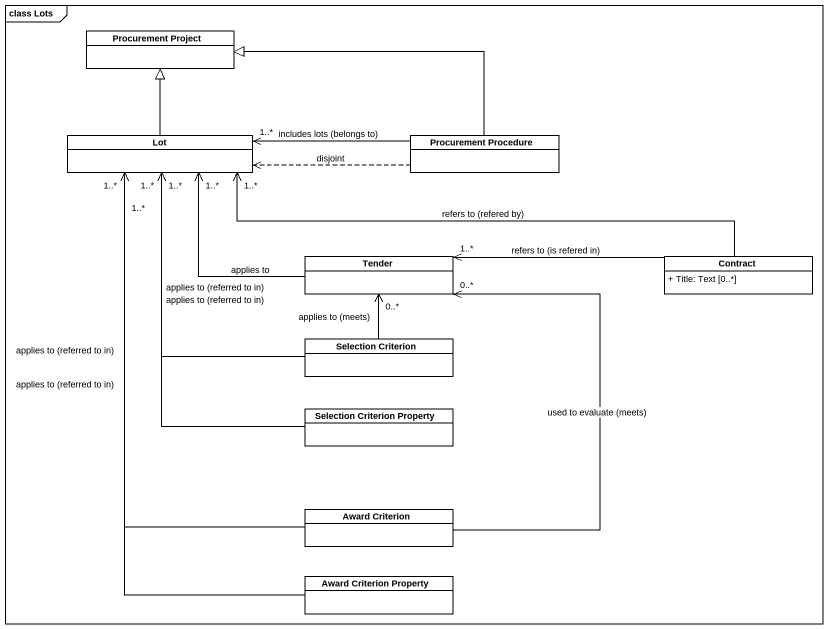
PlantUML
@startuml
mainframe class Lots
hide circle
hide empty members
skinparam classAttributeIconSize 0
class "Procurement Project" as Procurement_Project
class Lot
class "Procurement Procedure" as Procurement_Procedure
class Tender
class Contract {
  + Title: Text [0..*]
}
class "Selection Criterion" as Selection_Criterion
class "Selection Criterion Property" as Selection_Criterion_Property
class "Award Criterion" as Award_Criterion
class "Award Criterion Property" as Award_Criterion_Property
Lot -up-|> Procurement_Project
Procurement_Procedure -left-|> Procurement_Project
Procurement_Procedure .left.> Lot : disjoint
Procurement_Procedure -left-> "1..*" Lot : includes lots (belongs to)
Tender -left-> "1..*" Lot : applies to
Tender "1..*" <-right- Contract : refers to (is refered in)
Contract -left-> "1..*" Lot : refers to (refered by)
Selection_Criterion -up-> "1..*" Lot : applies to (referred to in)
Selection_Criterion -up-> "0..*" Tender : applies to (meets)
Selection_Criterion_Property -up-> "1..*" Lot : applies to (referred to in)
Award_Criterion -up-> "1..*" Lot : applies to (referred to in)
Award_Criterion -up-> "0..*" Tender : used to evaluate (meets)
Award_Criterion_Property -up-> "1..*" Lot : applies to (referred to in)
@enduml
